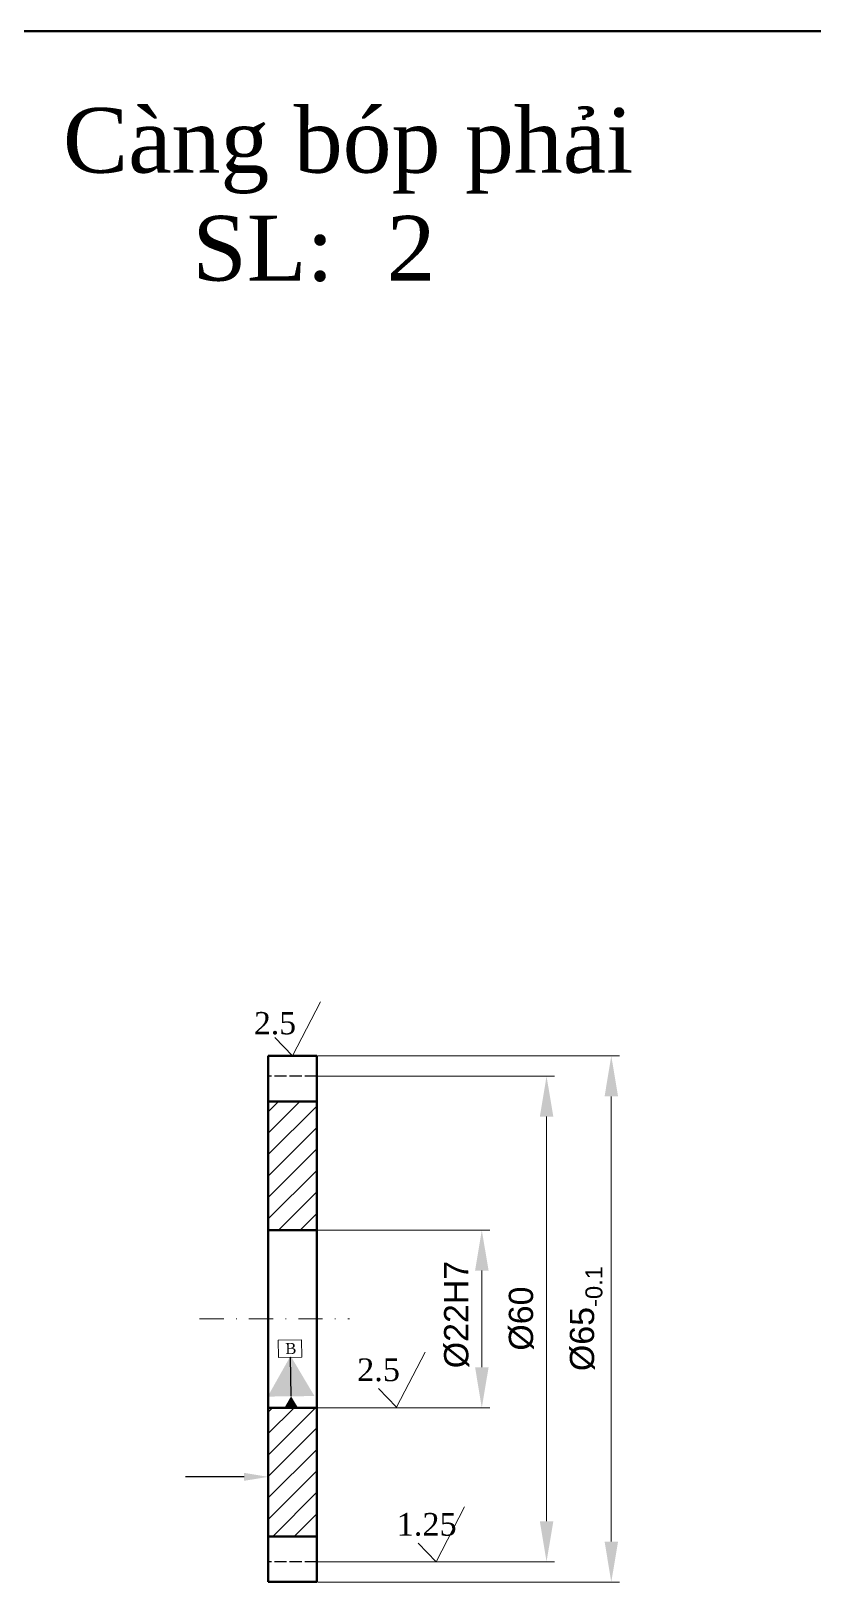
# Model space of a CAD drawing. Header units: inches. Extents: x -122986 to 27550, y -4965 to 6170.
# Drawn here: x 5529 to 5625.7, y 678.6 to 870.2 of the extents above; entities that cross this region are included whole.
import ezdxf
from ezdxf import colors
from ezdxf.entities.mleader import LeaderData, LeaderLine
from ezdxf.math import Vec2, Vec3

# ---------------------------------------------------------------- set-up
doc = ezdxf.new("R2010")
doc.units = ezdxf.units.IN
doc.header["$LTSCALE"] = 2
doc.header["$MEASUREMENT"] = 0
for name, pattern in [('AM_ISO02W050x2', [3.75, 3, -0.75]), ('CENTER', [10.16, 6.35, -1.27, 1.27, -1.27]), ('DASHDOT', [1, 0.5, -0.25, 0, -0.25])]:
    doc.linetypes.add(name, pattern=pattern)
for name, color, linetype, lineweight in [('1 Kich Thước', 7, 'Continuous', 15), ('1 mãnh', 7, 'Continuous', 5), ('1 Đường Tâm', 50, 'DASHDOT', 9), ('1 Đậm', 7, 'Continuous', 50), ('center', 4, 'CENTER', 25), ('đường thấy', 1, 'Continuous', 40)]:
    doc.layers.add(name, color=color, linetype=linetype, lineweight=lineweight)
doc.styles.add('ISO-25', font='times.ttf', dxfattribs={"height": 2})
doc.styles.add('KT', font='arial.ttf', dxfattribs={"height": 2.5})
doc.styles.add('SON', font='times.ttf')
doc.styles.add('tinh', font='arial.ttf')
doc.dimstyles.new('Copy of STANDARD', dxfattribs={"dimtxt": 5, "dimasz": 5, "dimexe": 5, "dimexo": 5, "dimgap": 3, "dimtad": 1, "dimtoh": 1, "dimzin": 0, "dimdsep": 46, "dimtxsty": 'KT', "dimcen": 5, "dimadec": 0, "dimazin": 0, "dimtp": 0.01, "dimtm": 0.01, "dimtfac": 1, "dimtix": 1, "dimtofl": 0, "dimtmove": 0, "dimatfit": 3, "dimfxl": 1, "dimtolj": 1, "dimtzin": 0, "dimarcsym": 0})
doc.dimstyles.new('Tịnh', dxfattribs={"dimtxt": 0.3, "dimasz": 1.5, "dimexe": 1, "dimexo": 0.0625, "dimgap": 0.4, "dimtad": 1, "dimtoh": 1, "dimzin": 0, "dimdsep": 46, "dimtxsty": 'tinh', "dimcen": 0.09, "dimclrd": 256, "dimclre": 256, "dimclrt": 4, "dimadec": 0, "dimazin": 0, "dimtfac": 1, "dimtofl": 0, "dimtmove": 0, "dimatfit": 3, "dimfxl": 1, "dimtfillclr": 4, "dimtolj": 1, "dimtzin": 0, "dimlwd": -1, "dimlwe": -1, "dimarcsym": 0})

# ---------------------------------------------------------------- blocks, each defined once
blk = doc.blocks.new('*D205')
at = {"layer": '1 Kich Thước', "ltscale": 15, "transparency": 16777216}
for p, q in [((5564.33, 741.08), (5593.65, 741.08)), ((5592.65, 736.08), (5592.65, 686.08)), ((5564.33, 681.08), (5593.65, 681.08))]:
    blk.add_line(p, q, dxfattribs=at)
for points in [[(5591.82, 736.08), (5593.49, 736.08), (5592.65, 741.08)], [(5591.82, 686.08), (5593.49, 686.08), (5592.65, 681.08)]]:
    blk.add_solid(points, dxfattribs=at)
at = {"layer": 'Defpoints', "color": 0, "ltscale": 15, "transparency": 16777216}
for p in [(5564.27, 741.08), (5564.27, 681.08), (5592.65, 681.08)]:
    blk.add_point(p, dxfattribs=at)
at = {"layer": '1 Kich Thước', "color": 4, "ltscale": 15, "transparency": 16777216, "insert": (5589.54, 711.13), "char_height": 0.3, "attachment_point": 5, "rotation": 90, "style": 'tinh'}
blk.add_mtext('\\A1;{\\H10x;%%C60}', dxfattribs=at)
blk = doc.blocks.new('*D237')
at = {"layer": '1 Kich Thước', "ltscale": 15, "transparency": 16777216}
for p, q in [((5564.33, 743.58), (5601.65, 743.58)), ((5600.65, 738.58), (5600.65, 683.58)), ((5564.33, 678.58), (5601.65, 678.58))]:
    blk.add_line(p, q, dxfattribs=at)
for points in [[(5599.82, 738.58), (5601.49, 738.58), (5600.65, 743.58)], [(5599.82, 683.58), (5601.49, 683.58), (5600.65, 678.58)]]:
    blk.add_solid(points, dxfattribs=at)
at = {"layer": 'Defpoints', "color": 0, "ltscale": 15, "transparency": 16777216}
for p in [(5564.27, 743.58), (5564.27, 678.58), (5600.65, 678.58)]:
    blk.add_point(p, dxfattribs=at)
at = {"layer": '1 Kich Thước', "color": 4, "ltscale": 15, "transparency": 16777216, "insert": (5597.54, 711.13), "char_height": 0.3, "attachment_point": 5, "rotation": 90, "style": 'tinh'}
blk.add_mtext('\\A1;{\\H10x;%%C65\\H0.7x;\\S^ -0.1;}', dxfattribs=at)
blk = doc.blocks.new('*D238')
at = {"layer": '1 Kich Thước', "ltscale": 15, "transparency": 16777216}
for p, q in [((5564.33, 722.06), (5585.65, 722.06)), ((5584.65, 717.06), (5584.65, 705.11)), ((5564.33, 700.11), (5585.65, 700.11))]:
    blk.add_line(p, q, dxfattribs=at)
for points in [[(5583.82, 717.06), (5585.49, 717.06), (5584.65, 722.06)], [(5583.82, 705.11), (5585.49, 705.11), (5584.65, 700.11)]]:
    blk.add_solid(points, dxfattribs=at)
at = {"layer": 'Defpoints', "color": 0, "ltscale": 15, "transparency": 16777216}
for p in [(5564.27, 722.06), (5564.27, 700.11), (5584.65, 700.11)]:
    blk.add_point(p, dxfattribs=at)
at = {"layer": '1 Kich Thước', "color": 4, "ltscale": 15, "transparency": 16777216, "insert": (5581.54, 711.63), "char_height": 0.3, "attachment_point": 5, "rotation": 90, "style": 'tinh'}
blk.add_mtext('\\A1;{\\H10x;%%C22H7}', dxfattribs=at)

msp = doc.modelspace()

# ---------------------------------------------------------------- hatches: boundary and pattern name
at = {"layer": '1 mãnh', "lineweight": 13, "ltscale": 15}
h = msp.add_hatch(dxfattribs=at)
h.set_pattern_fill('ANSI31', color=256, scale=15)
h.set_pattern_definition([(45, (-21898.1737, -5535.7147), (-1.32582521, 1.32582521), [])])
h.paths.add_polyline_path([(5564.271, 722.058), (5564.271, 737.958), (5558.271, 737.958), (5558.271, 722.058)])
h.paths.add_polyline_path([(5564.271, 700.108), (5564.271, 684.208), (5558.271, 684.208), (5558.271, 700.108)])
h = msp.add_hatch(color=256, dxfattribs=at)
h.dxf.hatch_style = 1
h.paths.add_polyline_path([(5560.282, 700.137), (5561.913, 700.155), (5561.082, 701.525)])

# ---------------------------------------------------------------- linework, layer by layer
at = {"layer": '1 mãnh', "lineweight": 13}
for p, q in [((5561.271, 743.582), (5564.737, 750.265)), ((5559.096, 745.845), (5561.271, 743.582)), ((5574.103, 700.18), (5577.632, 706.983)), ((5571.89, 702.483), (5574.103, 700.18)), ((5578.993, 681.083), (5582.522, 687.886)), ((5576.78, 683.386), (5578.993, 681.083))]:
    msp.add_line(p, q, dxfattribs=at)
at = {"layer": '1 mãnh', "linetype": 'AM_ISO02W050x2', "lineweight": 25, "ltscale": 0.25}
for p, q in [((5564.271, 741.083), (5558.271, 741.083)), ((5564.271, 681.083), (5558.271, 681.083))]:
    msp.add_line(p, q, dxfattribs=at)
at = {"layer": '1 mãnh', "lineweight": 13, "ltscale": 15}
for p, q in [((5559.155, 700.108), (5563.386, 700.108)), ((5560.719, 700.108), (5561.822, 700.108))]:
    msp.add_line(p, q, dxfattribs=at)
at = {"layer": '1 mãnh', "lineweight": 13}
msp.add_lwpolyline([(5562.398, 706.368), (5559.523, 706.335), (5559.499, 708.46), (5562.374, 708.493)], close=True, dxfattribs=at)
at = {"layer": '1 Đường Tâm', "lineweight": 9, "ltscale": 3}
msp.add_line((5549.784, 711.083), (5568.312, 711.083), dxfattribs=at)
at = {"layer": '1 Đậm', "lineweight": 50, "ltscale": 15}
for p, q in [((5353.394, 870.226), (6183.394, 870.226)), ((5558.271, 737.958), (5558.271, 743.582)), ((5558.271, 743.582), (5564.271, 743.582)), ((5564.271, 737.958), (5564.271, 743.582)), ((5558.271, 737.958), (5564.271, 737.958)), ((5558.271, 722.058), (5558.271, 737.958)), ((5564.271, 722.058), (5564.271, 737.958)), ((5558.271, 722.058), (5558.271, 700.108)), ((5558.271, 722.058), (5564.271, 722.058)), ((5564.271, 722.058), (5564.271, 700.108)), ((5558.271, 700.108), (5564.271, 700.108)), ((5558.271, 700.108), (5558.271, 684.208)), ((5564.271, 700.108), (5564.271, 684.208)), ((5558.271, 684.208), (5558.271, 678.583)), ((5558.271, 684.208), (5564.271, 684.208)), ((5564.271, 684.208), (5564.271, 678.583)), ((5558.271, 678.583), (5564.271, 678.583))]:
    msp.add_line(p, q, dxfattribs=at)

# ---------------------------------------------------------------- texts
at = {"layer": '1 mãnh', "lineweight": 13, "attachment_point": 1, "style": 'ISO-25'}
for s, insert, char_height, width in [('2.5', (5556.501, 749.01), 2.751, 4.0537), ('2.5', (5569.247, 706.206), 2.8006, 4.1268), ('1.25', (5574.137, 687.109), 2.8006, 4.1268)]:
    msp.add_mtext(s, dxfattribs=dict(at, insert=insert, char_height=char_height, width=width))
at = {"layer": 'center', "ltscale": 15, "insert": (5532.894, 860.726), "char_height": 8, "attachment_point": 1, "style": 'SON'}
msp.add_mtext_dynamic_manual_height_columns('Càng bóp phải\\P\\pi-24,l40,t40;SL:^I2', width=1621.16, gutter_width=3.356, heights=[0], dxfattribs=at)
at = {"layer": 'đường thấy', "insert": (5560.367, 708.104), "char_height": 1.354, "width": 1.84209, "attachment_point": 1, "rotation": 0.64805, "style": 'ISO-25'}
msp.add_mtext('B', dxfattribs=at)

# ---------------------------------------------------------------- dimensions: what is measured, and where the dimension line sits
at = {"layer": '1 Kich Thước', "ltscale": 15}
for base, p1, p2, text, picture, middle in [((5600.653, 678.583), (5564.271, 743.582), (5564.271, 678.583), '{\\H10x;%%C65\\H0.7x;\\S^ -0.1;}', '*D237', (5600.653, 711.128)), ((5592.653, 681.083), (5564.271, 741.083), (5564.271, 681.083), '{\\H10x;%%C60}', '*D205', (5592.653, 711.128)), ((5584.653, 700.108), (5564.271, 722.058), (5564.271, 700.108), '{\\H10x;%%C22H7}', '*D238', (5584.653, 711.628))]:
    dim = msp.add_linear_dim(base=base, p1=p1, p2=p2, angle=90, text=text, dimstyle='Tịnh', override={"dimasz": 5, "dimgap": 1.5}, dxfattribs=at)
    dim.commit()
    dim.dimension.update_dxf_attribs({"geometry": picture, "text_midpoint": middle, "dimtype": 160})

# ---------------------------------------------------------------- leaders
at = {"layer": '1 mãnh', "lineweight": 13}
msp.add_leader([(5561.082, 701.525), (5561.027, 706.352)], dimstyle='Copy of STANDARD', override={"dimgap": 1, "dimtad": 0, "dimldrblk": 'DatumFilled'}, dxfattribs=at)
at = {"layer": '1 mãnh', "lineweight": 13, "ltscale": 15}
ml = msp.add_multileader_mtext('Standard', dxfattribs=at)
ml.set_content('', color=256)
ml.set_leader_properties()
ml.build(insert=Vec2(0, 0))
ml.multileader.update_dxf_attribs({"text_right_attachment_type": 6, "dogleg_length": 0.36, "arrow_head_size": 3})
ctx = ml.context
ctx.base_point, ctx.char_height, ctx.arrow_head_size, ctx.landing_gap_size, ctx.plane_origin = Vec3(5547.645, 691.979), 0.81, 3, 0.405, Vec3(5558.271, 691.574)
ctx.right_attachment, ctx.text_align_type = 6, 2
notes = []
notes.append((ctx, [(0, (1, 1, 0), (5550.075, 691.574), (-1, 0), 1.62, [(0, [(5558.271, 691.574)], 0, [])])]))
ctx.mtext.insert, ctx.mtext.alignment, ctx.mtext.flow_direction = Vec3(5548.05, 692.384), 3, 5
for ctx, leaders in notes:
    for number, flags, end, landing, length, lines in leaders:
        leader = LeaderData()
        leader.index, (leader.has_last_leader_line, leader.has_dogleg_vector, leader.attachment_direction) = number, flags
        leader.last_leader_point, leader.dogleg_vector, leader.dogleg_length = Vec3(end), Vec3(landing), length
        for number, points, colour, breaks in lines:
            line = LeaderLine()
            line.index, line.vertices, line.color, line.breaks = number, Vec3.list(points), colors.encode_raw_color(colour), breaks
            leader.lines.append(line)
        ctx.leaders.append(leader)

doc.saveas('drawing.dxf')
